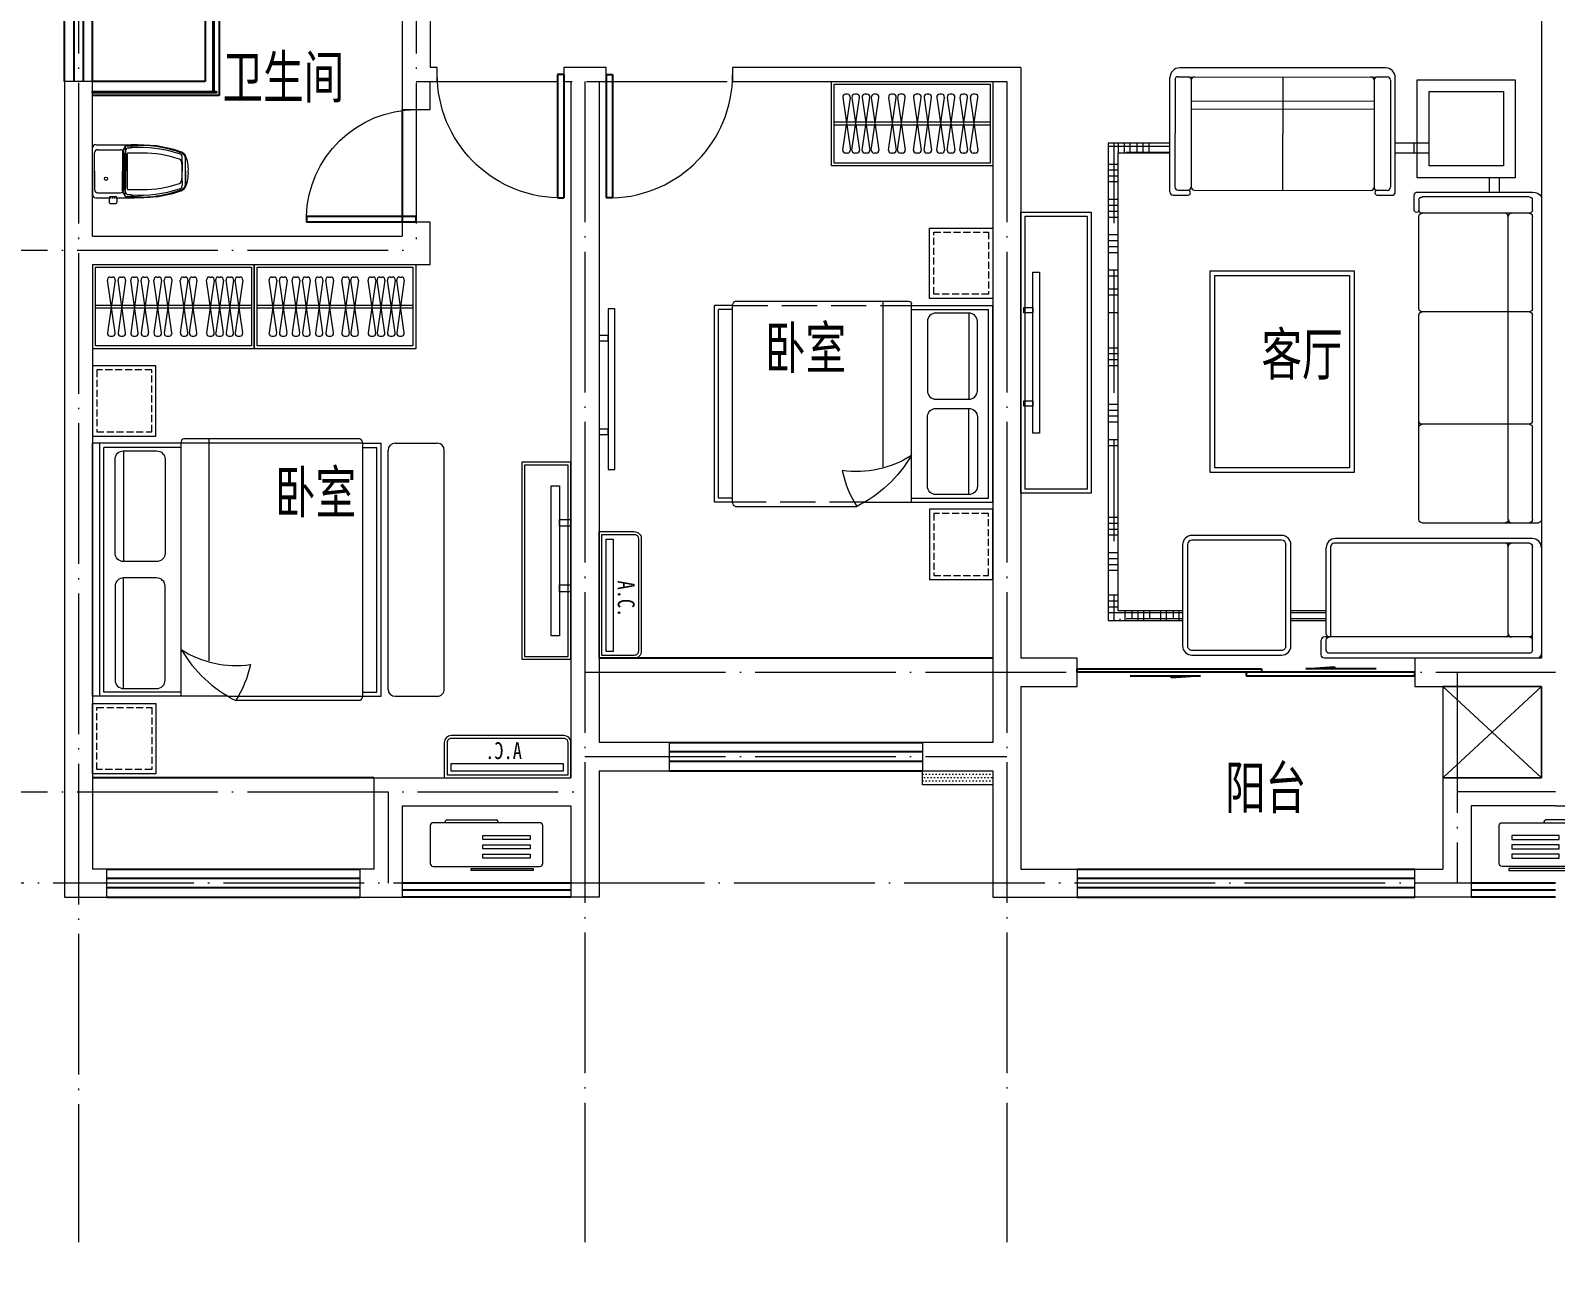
# Model space of a CAD drawing. Extents: x -54506 to 56283, y 5447 to 49997.
# Drawn here: x 14488 to 25330, y 13108 to 21938 of the extents above; entities that cross this region are included whole.
import ezdxf
from ezdxf.enums import TextEntityAlignment as Align

# ---------------------------------------------------------------- set-up
doc = ezdxf.new("R2010")
doc.units = 0
doc.header["$LTSCALE"] = 1000
doc.header["$MEASUREMENT"] = 0
doc.linetypes.add('DASH', pattern=[0.35, 0.25, -0.1])
doc.linetypes.add('DOTE', pattern=[2.42, 2, -0.2, 0.02, -0.2])
doc.layers.get('0').update_dxf_attribs({"linetype": 'CONTINUOUS'})
doc.layers.get('Defpoints').update_dxf_attribs({"linetype": 'CONTINUOUS'})
for name, color, linetype, lineweight in [('DOTE', 250, 'DOTE', 0), ('WALL', 255, 'CONTINUOUS', 20), ('剪力墙填充', 253, 'CONTINUOUS', 15), ('家具', 159, 'CONTINUOUS', 9)]:
    doc.layers.add(name, color=color, linetype=linetype, lineweight=lineweight)
for name, color, linetype in [('PUB_DIM', 3, 'CONTINUOUS'), ('WINDOW', 4, 'CONTINUOUS'), ('平面栏杆', 40, 'CONTINUOUS'), ('文字', 60, 'CONTINUOUS')]:
    doc.layers.add(name, color=color, linetype=linetype)
doc.styles.add('_TCH_SPACE', font='simplex_.ttf', dxfattribs={"bigfont": 'GBCBIG'})
doc.styles.add('DIM_FONT', font='SIMPLEX', dxfattribs={"width": 0.7, "bigfont": 'GBCBIG'})
doc.styles.add('HZ', font='SimSun.ttf', dxfattribs={"width": 0.8, "height": 1.2})
doc.dimstyles.new('DIMN', dxfattribs={"dimtxt": 300, "dimasz": 100, "dimexe": 250, "dimexo": 300, "dimgap": 150, "dimtad": 1, "dimdec": 0, "dimzin": 0, "dimdsep": 46, "dimtxsty": 'DIM_FONT', "dimblk": 'ARCHTICK', "dimcen": 0.09, "dimclrt": 7, "dimazin": 2, "dimtfac": 1, "dimtdec": 0, "dimtix": 1, "dimtmove": 2, "dimatfit": 3, "dimfxl": 0, "dimtolj": 1, "dimtzin": 0, "dimarcsym": 0})

# ---------------------------------------------------------------- blocks, each defined once
blk = doc.blocks.new('$DorLib2D$00000001')
for p, q in [((0.45, 0.975), (0.5, 0.975)), ((0.45, 0), (0.45, 0.975)), ((0.5, 0), (0.5, 0.975)), ((0.5, 0), (0.45, 0))]:
    blk.add_line(p, q)
at = {"lineweight": 13}
blk.add_arc((0.475, 0), 0.975, 91.4693, 180, dxfattribs=at)
blk = doc.blocks.new('A$C18F7073A')
at = {"layer": '家具'}
for p, q in [((449, 369), (363, 369)), ((401, 364), (399, 364)), ((509, 378), (405, 378)), ((405, 355), (405, 360)), ((427, 355), (405, 355)), ((445, 337), (445, 189)), ((449, 369), (449, 189)), ((449, 369), (468, 328)), ((468, 328), (468, 189)), ((644, 342), (482, 342)), ((508, 381), (508, 411)), ((508, 381), (508, 376)), ((554, 418), (515, 418)), ((554, 369), (515, 369)), ((526, 378), (518, 378)), ((543, 378), (533, 378)), ((558, 378), (550, 378)), ((657, 378), (557, 378)), ((562, 381), (562, 411)), ((562, 381), (562, 376)), ((680, 189), (680, 355)), ((20, 282), (20, 96)), ((20, 189), (20, 282)), ((43, 266), (43, 291)), ((43, 256), (43, 266)), ((43, 256), (43, 189)), ((429, 319), (324, 319)), ((433, 189), (433, 316)), ((433, 308), (433, 189)), ((459, 319), (459, 189)), ((666, 189), (666, 319)), ((43, 121), (43, 189)), ((43, 121), (43, 112)), ((43, 112), (43, 87)), ((433, 189), (433, 62)), ((433, 70), (433, 189)), ((445, 40), (445, 189)), ((449, 9), (449, 189)), ((459, 58), (459, 189)), ((468, 50), (468, 189)), ((666, 189), (666, 58)), ((680, 189), (680, 22)), ((429, 58), (324, 58)), ((449, 9), (363, 9)), ((401, 13), (399, 13)), ((427, 22), (405, 22)), ((405, 22), (405, 18)), ((449, 9), (468, 50)), ((644, 36), (482, 36)), ((657, 0), (405, 0))]:
    blk.add_line(p, q, dxfattribs=at)
blk.add_circle((585, 242), 11.4, dxfattribs=at)
for centre, radius, start, end in [((327, -405), 776, 97.5237, 111.3401), ((358, -560), 939, 98.1762, 109.5373), ((339, -523), 881, 85.7103, 108.2941), ((665, -6617), 7000, 92.1248, 93.6001), ((313, -127), 499, 80.0177, 100.1149), ((401, 360), 4.5, 0, 90), ((427, 337), 18, 0, 90), ((482, 319), 22.5, 90, 180), ((515, 411), 7.2, 90, 180), ((515, 376), 7.2, 180, 270), ((554, 411), 7.2, 0, 90), ((554, 376), 7.2, 270, 0), ((644, 319), 22.5, 0, 90), ((657, 355), 22.5, 0, 90), ((256, 202), 257, 157.1573, 182.879), ((83, 259), 75.7, 122.7351, 146.2527), ((54, 281), 34, 141.9313, 182.5793), ((283, 72), 344, 135.0457, 138.0777), ((49, 305), 13.5, 111.3401, 135.0457), ((49, 312), 13.5, 109.5371, 122.7351), ((68, 289), 25.3, 103.7471, 175.3876), ((293, 204), 250, 165.8484, 183.4075), ((68, 259), 18, 108.4973, 160.8187), ((327, -515), 834, 90.1819, 108.4973), ((429, 316), 3.6, 0, 90), ((256, 176), 257, 177.121, 202.8427), ((293, 174), 250, 176.5925, 194.1516), ((68, 119), 18, 199.1813, 251.5027), ((54, 97), 34, 177.4207, 218.0687), ((83, 119), 75.7, 213.7473, 237.2649), ((283, 306), 344, 221.9223, 224.9543), ((49, 73), 13.5, 224.9543, 248.6599), ((49, 66), 13.5, 237.2649, 250.4629), ((68, 89), 25.3, 184.6124, 256.2529), ((327, 783), 776, 248.6599, 262.4763), ((359, 938), 939, 250.4629, 261.8227), ((327, 893), 834, 251.5027, 269.8181), ((339, 901), 881, 251.7059, 274.2897), ((313, 505), 499, 259.8851, 279.9823), ((665, 6995), 7000, 266.3999, 267.8752), ((401, 18), 4.5, 270, 0), ((427, 40), 18, 270, 0), ((429, 62), 3.6, 270, 0), ((482, 58), 22.5, 180, 270), ((644, 58), 22.5, 270, 0), ((657, 22), 22.5, 270, 0)]:
    blk.add_arc(centre, radius, start, end, dxfattribs=at)
blk = doc.blocks.new('dgfgf')
at = {"layer": '家具'}
blk.add_lwpolyline([(7597, -62676), (7147, -62676), (7147, -63176), (7597, -63176), (7597, -62676), (7517, -62676)], dxfattribs=at)
at = {"layer": '家具', "color": 251, "linetype": 'DASH', "ltscale": 0.2}
blk.add_lwpolyline([(7567, -62706), (7177, -62706), (7177, -63146), (7567, -63146)], close=True, dxfattribs=at)
blk = doc.blocks.new('A$C31D9048E')
at = {"layer": '家具'}
for p, q in [((629, 2350), (0, 2350)), ((0, 550), (0, 2350)), ((50, 550), (50, 2350)), ((80, 580), (80, 2320)), ((629, 2320), (80, 2320)), ((220, 2295), (220, 1508)), ((629, 550), (629, 2360)), ((1920, 2350), (629, 2350)), ((1900, 2380), (649, 2380)), ((829, 803), (829, 2380)), ((1920, 550), (1920, 2350)), ((1920, 2350), (2050, 2350)), ((1920, 2320), (2020, 2320)), ((2020, 580), (2020, 2320)), ((2050, 550), (2050, 2350)), ((2100, 600), (2100, 2300)), ((2150, 2350), (2450, 2350)), ((2500, 600), (2500, 2300)), ((220, 605), (220, 1392)), ((962, 550), (0, 550)), ((629, 580), (80, 580)), ((962, 550), (1920, 550)), ((1920, 580), (2020, 580)), ((1920, 550), (2050, 550)), ((2150, 550), (2450, 550)), ((1900, 520), (1017, 520))]:
    blk.add_line(p, q, dxfattribs=at)
for points in [[(220, 2295), (455, 2295, -0.414214), (515, 2235), (515, 1568, -0.414214), (455, 1508), (220, 1508, -0.414214), (160, 1568), (160, 2235, -0.414214)], [(220, 605), (455, 605, 0.414214), (515, 665), (515, 1332, 0.414214), (455, 1392), (220, 1392, 0.414214), (160, 1332), (160, 665, 0.414214)]]:
    blk.add_lwpolyline(points, format="xyb", close=True, dxfattribs=at)
blk.add_lwpolyline([(629, 883, 0.180302), (1121, 775, -0.088637), (1017, 520, 28871.271551)], format="xyb", dxfattribs=at)
for centre, radius, start, end in [((649, 2360), 20, 90, 180), ((1889, 2351), 30.7, 357.6884, 69.6917), ((2150, 2300), 50, 90, 180), ((2450, 2300), 50, 0, 90), ((1442, 1363), 944, 210.6075, 243.2773), ((1889, 549), 30.7, 290.3566, 2.3152), ((2150, 600), 50, 180, 270), ((2450, 600), 50, 270, 0)]:
    blk.add_arc(centre, radius, start, end, dxfattribs=at)
at = {"layer": '家具', "color": 8}
blk.add_blockref('dgfgf', (-7147, 65576), dxfattribs=at)
at = {"layer": '家具', "xscale": -0.9999999999999999, "rotation": 180}
blk.add_blockref('dgfgf', (-7147, -62676), dxfattribs=at)
blk = doc.blocks.new('ytjhgkj')
at = {"layer": '家具', "ltscale": 0.5}
blk.add_lwpolyline([(34949, 26116), (34599, 26116), (34599, 27516), (34949, 27516)], close=True, dxfattribs=at)
at = {"layer": '家具', "color": 251, "ltscale": 40}
for points in [[(34929, 26136), (34619, 26136), (34619, 27496), (34929, 27496)], [(34739, 27349), (34681, 27349), (34681, 26283), (34739, 26283)], [(34681, 27110), (34599, 27110), (34599, 27062), (34681, 27062)], [(34681, 26644), (34599, 26644), (34599, 26596), (34681, 26596)]]:
    blk.add_lwpolyline(points, close=True, dxfattribs=at)
blk = doc.blocks.new('A$C517B4DB9')
at = {"layer": '家具'}
blk.add_line((0, 0), (0, 1148), dxfattribs=at)
at = {"layer": '家具', "color": 8}
for p, q in [((290, 1128), (290, 20)), ((310, 1128), (310, 20)), ((90, 1023), (90, 1008)), ((113, 988), (487, 1042)), ((487, 988), (113, 1042)), ((510, 1023), (510, 1008)), ((90, 948), (90, 934)), ((113, 914), (487, 968)), ((487, 914), (113, 968)), ((113, 824), (487, 878)), ((487, 824), (113, 878)), ((510, 948), (510, 934)), ((90, 858), (90, 844)), ((90, 784), (90, 770)), ((113, 750), (487, 804)), ((487, 750), (113, 804)), ((510, 858), (510, 844)), ((510, 784), (510, 770)), ((90, 693), (90, 679)), ((113, 659), (487, 713)), ((487, 659), (113, 713)), ((510, 693), (510, 679)), ((90, 619), (90, 604)), ((113, 585), (487, 639)), ((487, 585), (113, 639)), ((510, 619), (510, 604)), ((90, 505), (90, 491)), ((90, 441), (90, 427)), ((113, 471), (487, 525)), ((487, 471), (113, 525)), ((113, 407), (487, 461)), ((487, 407), (113, 461)), ((510, 505), (510, 491)), ((510, 441), (510, 427)), ((113, 284), (487, 338)), ((487, 284), (113, 338)), ((90, 318), (90, 304)), ((90, 254), (90, 239)), ((113, 219), (487, 273)), ((487, 219), (113, 273)), ((510, 318), (510, 304)), ((510, 254), (510, 239)), ((90, 180), (90, 166)), ((90, 115), (90, 101)), ((113, 146), (487, 200)), ((487, 146), (113, 200)), ((113, 81), (487, 135)), ((487, 81), (113, 135)), ((510, 180), (510, 166)), ((510, 115), (510, 101))]:
    blk.add_line(p, q, dxfattribs=at)
at = {"layer": '家具'}
for points in [[(0, 0), (0, 1148), (600, 1148), (600, 0)], [(20, 20), (20, 1128), (580, 1128), (580, 20)]]:
    blk.add_lwpolyline(points, close=True, dxfattribs=at)
at = {"layer": '家具', "color": 8}
for centre, start, end in [((110, 1023), 82.4054, 180), ((110, 1008), 180, 277.5946), ((490, 1023), 0, 97.5946), ((490, 1008), 262.4054, 0), ((110, 948), 82.4054, 180), ((110, 934), 180, 277.5946), ((110, 858), 82.4054, 180), ((490, 948), 0, 97.5946), ((490, 934), 262.4054, 0), ((490, 858), 0, 97.5946), ((110, 844), 180, 277.5946), ((110, 784), 82.4054, 180), ((110, 770), 180, 277.5946), ((490, 844), 262.4054, 0), ((490, 784), 0, 97.5946), ((490, 770), 262.4054, 0), ((110, 693), 82.4054, 180), ((110, 679), 180, 277.5946), ((490, 693), 0, 97.5946), ((490, 679), 262.4054, 0), ((110, 619), 82.4054, 180), ((110, 604), 180, 277.5946), ((490, 619), 0, 97.5946), ((490, 604), 262.4054, 0), ((110, 505), 82.4054, 180), ((110, 491), 180, 277.5946), ((110, 441), 82.4054, 180), ((490, 505), 0, 97.5946), ((490, 491), 262.4054, 0), ((490, 441), 0, 97.5946), ((110, 427), 180, 277.5946), ((110, 318), 82.4054, 180), ((490, 427), 262.4054, 0), ((490, 318), 0, 97.5946), ((110, 304), 180, 277.5946), ((110, 254), 82.4054, 180), ((110, 239), 180, 277.5946), ((490, 304), 262.4054, 0), ((490, 254), 0, 97.5946), ((490, 239), 262.4054, 0), ((110, 180), 82.4054, 180), ((110, 166), 180, 277.5946), ((110, 115), 82.4054, 180), ((490, 180), 0, 97.5946), ((490, 166), 262.4054, 0), ((490, 115), 0, 97.5946), ((110, 101), 180, 277.5946), ((490, 101), 262.4054, 0)]:
    blk.add_arc(centre, 20, start, end, dxfattribs=at)
blk = doc.blocks.new('A$C2D724C6D')
at = {"layer": '家具', "ltscale": 0.5}
blk.add_lwpolyline([(50, 300), (850, 300, -0.414214), (900, 250), (900, 0), (0, 0), (0, 250, -0.414214)], format="xyb", close=True, dxfattribs=at)
at = {"layer": '家具', "color": 251, "ltscale": 40}
blk.add_lwpolyline([(50, 280), (850, 280, -0.414214), (880, 250), (880, 20), (20, 20), (20, 250, -0.414214)], format="xyb", close=True, dxfattribs=at)
blk.add_lwpolyline([(53, 50), (53, 100), (853, 100), (853, 50)], close=True, dxfattribs=at)
at = {"layer": '家具', "color": 251, "ltscale": 40, "style": 'HZ', "width": 0.8}
blk.add_text('A.C.', height=120, rotation=0, dxfattribs=at).set_placement((348, 133))
blk = doc.blocks.new('A$C72813290')
at = {"layer": '家具'}
for p, q in [((579, 550), (579, 1960)), ((1830, 1980), (599, 1980)), ((779, 803), (779, 1980)), ((579, 1950), (0, 1950)), ((0, 550), (0, 1950)), ((30, 580), (30, 1920)), ((579, 1920), (30, 1920)), ((170, 1895), (170, 1283)), ((1850, 550), (1850, 1950)), ((1850, 1950), (1980, 1950)), ((1850, 1920), (1950, 1920)), ((1950, 580), (1950, 1920)), ((1980, 550), (1980, 1950)), ((170, 605), (170, 1217)), ((912, 550), (0, 550)), ((579, 580), (30, 580)), ((1850, 580), (1950, 580)), ((1850, 550), (1980, 550)), ((1830, 520), (967, 520))]:
    blk.add_line(p, q, dxfattribs=at)
at = {"layer": '家具', "linetype": 'DASH'}
for p, q in [((1850, 1950), (579, 1950)), ((912, 550), (1850, 550))]:
    blk.add_line(p, q, dxfattribs=at)
at = {"layer": '家具'}
for points in [[(170, 1895), (405, 1895, -0.414214), (465, 1835), (465, 1343, -0.414214), (405, 1283), (170, 1283, -0.414214), (110, 1343), (110, 1835, -0.414214)], [(170, 605), (405, 605, 0.414214), (465, 665), (465, 1157, 0.414214), (405, 1217), (170, 1217, 0.414214), (110, 1157), (110, 665, 0.414214)]]:
    blk.add_lwpolyline(points, format="xyb", close=True, dxfattribs=at)
blk.add_lwpolyline([(579, 883, 0.180302), (1071, 775, -0.088637), (967, 520, 28871.271551)], format="xyb", dxfattribs=at)
for centre, radius, start, end in [((599, 1960), 20, 90, 180), ((1819, 1951), 30.7, 357.6884, 69.6917), ((1392, 1363), 944, 210.6075, 243.2773), ((1819, 549), 30.7, 290.3566, 2.3152)]:
    blk.add_arc(centre, radius, start, end, dxfattribs=at)
blk.add_blockref('dgfgf', (-7147, 65176), dxfattribs=at)
at = {"layer": '家具', "xscale": -1, "rotation": 180}
blk.add_blockref('dgfgf', (-7147, -62676), dxfattribs=at)
blk = doc.blocks.new('A$C70A762CE')
at = {"layer": '家具', "ltscale": 40}
for points in [[(112, 0), (65, 0), (65, 1144), (112, 1144)], [(65, 855), (0, 855), (0, 893), (65, 893)], [(65, 191), (0, 191), (0, 229), (65, 229)]]:
    blk.add_lwpolyline(points, close=True, dxfattribs=at)
blk = doc.blocks.new('A$C2FB07499')
at = {"layer": '家具', "ltscale": 0.5}
blk.add_lwpolyline([(500, 0), (0, 0), (0, 2000), (500, 2000)], close=True, dxfattribs=at)
at = {"layer": '家具', "color": 251, "ltscale": 40}
for points in [[(470, 30), (30, 30), (30, 1970), (470, 1970)], [(368, 1572), (415, 1572), (415, 428), (368, 428)], [(415, 1381), (480, 1381), (480, 1343), (415, 1343)], [(415, 717), (480, 717), (480, 679), (415, 679)]]:
    blk.add_lwpolyline(points, close=True, dxfattribs=at)
blk = doc.blocks.new('A$C7D0A438C')
at = {"layer": '家具', "ltscale": 20}
for p, q in [((1039, 3314), (1039, 4127)), ((1109, 4197), (2571, 4198)), ((2641, 3315), (2641, 4127)), ((0, 3279), (0, 986)), ((882, 3314), (64, 3314)), ((905, 3186), (905, 3291)), ((1167, 3292), (1062, 3291)), ((2467, 3327), (1213, 3325)), ((2618, 3292), (2513, 3292)), ((871, 2486), (871, 3140)), ((1331, 2755), (1331, 1320)), ((2354, 2755), (1331, 2755)), ((2354, 1320), (2354, 2755)), ((871, 986), (871, 2440)), ((1331, 1320), (2354, 1320)), ((84, 963), (20, 963)), ((848, 963), (85, 963)), ((1847, 873), (2485, 873)), ((0, 785), (0, 35)), ((66, 851), (1464, 851)), ((1530, 174), (1530, 785)), ((1781, 88), (1781, 807)), ((2551, 807), (2551, 88)), ((1507, 151), (1542, 151)), ((1565, 23), (1565, 128)), ((35, 0), (1542, 0)), ((2485, 22), (1847, 22))]:
    blk.add_line(p, q, dxfattribs=at)
at = {"layer": '家具', "color": 8}
for p, q in [((1166, 4133), (1096, 4133)), ((1212, 4132), (1166, 4133)), ((2512, 4134), (1209, 4132)), ((1839, 4133), (1840, 3326)), ((2582, 4134), (2512, 4134)), ((1073, 4110), (1074, 3349)), ((1189, 4111), (1190, 3348)), ((1189, 4111), (1190, 3348)), ((1189, 4110), (1190, 3349)), ((2489, 4110), (2490, 3350)), ((2605, 4111), (2606, 3350)), ((2489, 3962), (1189, 3961)), ((2489, 3905), (1189, 3904)), ((1041, 3695), (1039, 3695)), ((904, 3595), (904, 3662)), ((2641, 3637), (3081, 3637)), ((2641, 3595), (2953, 3595)), ((2789, 3591), (2789, 3662)), ((2831, 3595), (2831, 3662)), ((2873, 3591), (2873, 3662)), ((2923, 3591), (2923, 3662)), ((2965, 3591), (2965, 3662)), ((2995, 3591), (2995, 3595)), ((3007, 3591), (3007, 3662)), ((3037, 3093), (3037, 3662)), ((3011, 3511), (3081, 3511)), ((3011, 3469), (3081, 3469)), ((3011, 3428), (3081, 3428)), ((3011, 3386), (3081, 3386)), ((64, 3186), (64, 3256)), ((87, 3279), (848, 3279)), ((871, 3256), (871, 3186)), ((1097, 3326), (1167, 3326)), ((2583, 3327), (2513, 3327)), ((3011, 3260), (3081, 3260)), ((87, 3163), (848, 3163)), ((3011, 3218), (3081, 3218)), ((3011, 3176), (3081, 3176)), ((64, 2486), (64, 3140)), ((236, 986), (236, 3140)), ((3011, 3134), (3081, 3134)), ((3011, 3009), (3081, 3009)), ((3011, 2967), (3081, 2967)), ((3011, 2925), (3081, 2925)), ((3011, 2883), (3081, 2883)), ((1364, 2722), (1364, 1353)), ((2321, 2722), (1364, 2722)), ((2321, 1353), (2321, 2722)), ((3011, 2758), (3081, 2758)), ((3011, 2716), (3081, 2716)), ((3037, 1887), (3037, 2758)), ((3011, 2624), (3081, 2624)), ((3011, 2582), (3081, 2582)), ((64, 1686), (64, 2440)), ((85, 2463), (848, 2463)), ((3011, 2456), (3081, 2456)), ((3011, 2205), (3081, 2205)), ((3011, 2163), (3081, 2163)), ((3011, 2121), (3081, 2121)), ((3011, 2079), (3081, 2079)), ((3011, 1804), (3081, 1804)), ((3011, 1762), (3081, 1762)), ((64, 986), (64, 1640)), ((85, 1663), (848, 1663)), ((3011, 1720), (3081, 1720)), ((3011, 1678), (3081, 1678)), ((3011, 1552), (3081, 1552)), ((3037, 832), (3037, 1552)), ((3011, 1511), (3081, 1511)), ((1364, 1353), (2321, 1353)), ((3011, 1000), (3081, 1000)), ((3011, 958), (3081, 958)), ((3011, 916), (3081, 916)), ((3011, 874), (3081, 874)), ((64, 128), (64, 795)), ((85, 818), (1475, 818)), ((236, 173), (236, 795)), ((1497, 151), (1497, 796)), ((1816, 88), (1816, 807)), ((1847, 838), (2485, 838)), ((2516, 807), (2516, 88)), ((3011, 749), (3081, 749)), ((3011, 707), (3081, 707)), ((3011, 665), (3081, 665)), ((3011, 623), (3081, 623)), ((3011, 447), (3081, 447)), ((3037, 268), (3037, 447)), ((2575, 268), (2575, 338)), ((2616, 280), (2616, 338)), ((2665, 268), (2665, 338)), ((2707, 268), (2707, 338)), ((2785, 280), (2785, 338)), ((2827, 268), (2827, 338)), ((2868, 268), (2868, 338)), ((2910, 280), (2910, 338)), ((2959, 268), (2959, 338)), ((3011, 405), (3081, 405)), ((3011, 364), (3081, 364)), ((1530, 322), (1779, 322)), ((1530, 280), (1780, 280)), ((2551, 322), (3081, 322)), ((2551, 280), (2953, 280)), ((2995, 268), (2995, 280)), ((64, 58), (64, 128)), ((87, 151), (1508, 151)), ((1530, 58), (1530, 128)), ((87, 35), (1507, 35)), ((2485, 57), (1847, 57))]:
    blk.add_line(p, q, dxfattribs=at)
at = {"layer": '家具'}
for p, q in [((798, 3662), (1039, 3662)), ((798, 3591), (1039, 3591)), ((2641, 3662), (3081, 3662)), ((2641, 3591), (3011, 3591)), ((3011, 3591), (3011, 338)), ((3081, 3662), (3081, 268)), ((301, 3416), (301, 3314)), ((372, 3416), (372, 3314)), ((1780, 338), (1530, 338)), ((3011, 338), (2551, 338)), ((1781, 268), (1530, 268)), ((3081, 268), (2551, 268))]:
    blk.add_line(p, q, dxfattribs=at)
at = {"layer": '家具', "ltscale": 20}
blk.add_lwpolyline([(186, 3416), (883, 3416), (883, 4113), (186, 4113)], close=True, dxfattribs=at)
at = {"layer": '家具', "color": 8}
blk.add_lwpolyline([(270, 3500), (799, 3500), (799, 4029), (270, 4029)], close=True, dxfattribs=at)
at = {"layer": '家具', "ltscale": 20, "extrusion": (0, 0, -1)}
for centre, major_axis, ratio, start_param, end_param in [((1109, 4127), (49.7, 49.7), 1, 3.926991, 5.497787), ((2571, 4127), (49.7, 49.7), 1, -0.785398, 0.785398), ((1062, 3314), (-16.2, 16.2), 1, 3.925825, 5.496622), ((1167, 3349), (-16.2, 16.2), 1, 2.355029, 3.925825), ((1167, 3309), (12.4, 12.4), 0.984307, -0.794147, 2.347446), ((1213, 3348), (16.2, 16.2), 1, 2.355029, 3.925825), ((1213, 3348), (16.2, 16.2), 1, 2.355029, 3.925825), ((2467, 3350), (-16.2, 16.2), 1, 2.355029, 3.925825), ((2513, 3350), (-16.2, 16.2), 1, 3.925825, 5.496622), ((2513, 3310), (12.4, 12.4), 0.984309, 2.347446, 5.489038), ((2618, 3315), (-16.2, 16.2), 1, 2.355029, 3.925825), ((1847, 807), (46.6, 46.6), 1, 3.926991, 5.497787), ((2485, 807), (46.6, 46.6), 1, -0.785398, 0.785398), ((66, 785), (-46.6, 46.6), 1, 5.497787, 7.068583), ((1464, 785), (46.6, 46.6), 1, -0.785398, 0.785398), ((1542, 128), (16.2, 16.2), 1, -0.785398, 0.785398), ((1847, 88), (-46.6, 46.6), 1, 3.926991, 5.497787), ((2485, 88), (-46.6, 46.6), 1, 2.356194, 3.926991)]:
    blk.add_ellipse(centre, major_axis=major_axis, ratio=ratio, start_param=start_param, end_param=end_param, dxfattribs=at)
at = {"layer": '家具', "color": 8, "extrusion": (0, 0, -1)}
for centre, major_axis, start_param, end_param in [((1096, 4110), (-16.4, 16.4), 5.496622, 7.067418), ((1166, 4110), (16.4, 16.4), -0.786564, 0.784233), ((1166, 4109), (-16.4, 16.4), 0.784233, 2.266319), ((1166, 4109), (-16.4, 16.4), 0.784233, 2.266319), ((1212, 4110), (-16.4, 16.4), 5.496622, 7.067418), ((1212, 4109), (-16.4, 16.4), 5.585331, 7.067418), ((1212, 4109), (16.4, 16.4), 4.014535, 5.496622), ((2466, 4110), (-16.4, 16.4), 0.784233, 2.355029), ((2512, 4110), (-16.4, 16.4), 5.496622, 7.067418), ((2582, 4111), (-16.4, 16.4), 0.784233, 2.355029), ((1097, 3349), (16.2, 16.2), 2.355029, 3.925825), ((2583, 3350), (-16.2, 16.2), 2.355029, 3.925825), ((259, 3140), (16.4, 16.4), 3.926991, 5.409078), ((212, 986), (16.4, 16.4), 0.785398, 2.267485), ((259, 795), (16.4, 16.4), 3.926991, 5.409078), ((1475, 796), (15.5, 15.5), -0.785398, 0.785398), ((1847, 807), (-22, 22), 5.497787, 7.068583), ((2485, 807), (22, 22), -0.785398, 0.785398), ((212, 173), (16.4, 16.4), 0.785398, 2.267485), ((1847, 88), (22, 22), 2.356194, 3.926991), ((2485, 88), (-22, 22), 2.356194, 3.926991)]:
    blk.add_ellipse(centre, major_axis=major_axis, ratio=1, start_param=start_param, end_param=end_param, dxfattribs=at)
at = {"layer": '家具', "ltscale": 20}
for centre, major_axis, ratio, start_param, end_param in [((61, 3244), (-49.4, 49.4), 1, -0.833005, 0.260903), ((882, 3291), (16.2, 16.2), 1, 5.497787, 7.068583), ((848, 3186), (-16.2, 16.2), 1, 2.356194, 3.926991), ((848, 3140), (-16.2, 16.2), 1, 3.926991, 5.497787), ((888, 3186), (12.7, 12.7), 0.942987, 2.325807, 5.4674), ((848, 2486), (-16.2, 16.2), 1, 2.356194, 3.926991), ((848, 2440), (16.2, 16.2), 1, 5.497787, 7.068583), ((848, 1686), (-16.2, 16.2), 1, 2.356194, 3.926991), ((848, 1640), (16.2, 16.2), 1, 5.497787, 7.068583), ((23, 986), (16.4, 16.4), 1, 2.356194, 3.838281), ((848, 986), (-16.2, 16.2), 1, 2.356194, 3.926991), ((1507, 174), (16.2, 16.2), 1, 3.926991, 5.497787), ((35, 35), (24.6, 24.6), 1, 2.356194, 3.926991), ((1542, 23), (-16.2, 16.2), 1, 2.356194, 3.926991)]:
    blk.add_ellipse(centre, major_axis=major_axis, ratio=ratio, start_param=start_param, end_param=end_param, dxfattribs=at)
at = {"layer": '家具', "color": 8}
for centre, major_axis, start_param, end_param in [((87, 3256), (16.4, 16.4), 0.785398, 2.356194), ((848, 3256), (16.2, 16.2), 5.497787, 7.068583), ((87, 3186), (16.4, 16.4), 2.356194, 3.926991), ((87, 3140), (16.4, 16.4), 0.785398, 2.356194), ((212, 3140), (-16.4, 16.4), 3.926991, 5.409078), ((87, 2486), (-16.4, 16.4), 0.785398, 2.267485), ((87, 2440), (16.4, 16.4), 0.874108, 2.356194), ((87, 1686), (-16.4, 16.4), 0.785398, 2.267485), ((87, 1640), (16.4, 16.4), 0.874108, 2.356194), ((87, 986), (-16.4, 16.4), 0.785398, 2.267485), ((259, 986), (-16.4, 16.4), 0.785398, 2.267485), ((87, 795), (16.4, 16.4), 0.874108, 2.356194), ((212, 795), (-16.4, 16.4), 3.926991, 5.409078), ((87, 174), (-16.4, 16.4), 0.785398, 2.356194), ((87, 128), (16.4, 16.4), 0.785398, 2.356194), ((259, 173), (-16.4, 16.4), 0.785398, 2.267485), ((1507, 128), (16.2, 16.2), 5.497787, 7.068583), ((87, 58), (16.4, 16.4), 2.356194, 3.926991), ((1507, 58), (-16.2, 16.2), 2.356194, 3.926991)]:
    blk.add_ellipse(centre, major_axis=major_axis, ratio=1, start_param=start_param, end_param=end_param, dxfattribs=at)
blk = doc.blocks.new('A$C4EB5717C')
at = {"layer": '家具', "color": 8}
for p, q in [((520, 110), (520, 120)), ((893, 120), (893, 110)), ((883, 100), (530, 100))]:
    blk.add_line(p, q, dxfattribs=at)
for points in [[(269, 459), (709, 459), (709, 444), (269, 444)], [(290, 372), (626, 372), (626, 343), (290, 343)], [(290, 306), (626, 306), (626, 277), (290, 277)], [(290, 240), (626, 240), (626, 211), (290, 211)]]:
    blk.add_lwpolyline(points, close=True, dxfattribs=at)
at = {"layer": '家具'}
blk.add_lwpolyline([(220, 120), (980, 120, 0.414214), (1000, 140), (1000, 410, 0.414214), (980, 430), (220, 430, 0.414214), (200, 410), (200, 140, 0.414214)], format="xyb", close=True, dxfattribs=at)
at = {"layer": '家具', "color": 8}
for centre, start, end in [((530, 110), 180, 270), ((883, 110), 270, 0)]:
    blk.add_arc(centre, 10, start, end, dxfattribs=at)
blk = doc.blocks.new('_ArchTick')
at = {"color": 0, "linetype": 'ByBlock', "const_width": 0.4}
blk.add_lwpolyline([(-0.5, -0.5), (0.5, 0.5)], dxfattribs=at)
blk = doc.blocks.new('*D37')
at = {"layer": 'Defpoints', "color": 0}
for p in [(12180, 13323), (38480, 13323), (38480, 11173)]:
    blk.add_point(p, dxfattribs=at)
at = {"layer": 'PUB_DIM', "color": 0, "lineweight": -2}
for p, q in [((12180, 13023), (12180, 10923)), ((38480, 13023), (38480, 10923)), ((12180, 11173), (38480, 11173))]:
    blk.add_line(p, q, dxfattribs=at)
at = {"layer": 'PUB_DIM', "color": 0, "lineweight": -2, "xscale": 100, "yscale": 100, "zscale": 100, "rotation": 180}
blk.add_blockref('_ArchTick', (12180, 11173), dxfattribs=at)
at = {"layer": 'PUB_DIM', "color": 0, "lineweight": -2, "xscale": 100, "yscale": 100, "zscale": 100}
blk.add_blockref('_ArchTick', (38480, 11173), dxfattribs=at)
at = {"layer": 'PUB_DIM', "color": 7, "insert": (25330, 11473), "char_height": 300, "attachment_point": 5, "style": 'DIM_FONT'}
blk.add_mtext('\\A1;26300', dxfattribs=at)

msp = doc.modelspace()

# ---------------------------------------------------------------- hatches: boundary and pattern name
at = {"layer": '剪力墙填充'}
h = msp.add_hatch(dxfattribs=at)
h.set_pattern_fill('DOTS', color=256, scale=15, angle=-180, style=0)
h.set_pattern_definition([(180, (-20554.515, 14697.286), (-11.90625, -23.8125), [0, -23.8125])])
h.paths.add_polyline_path([(21329.9, 16675.2), (21329.9, 16575.2), (20829.9, 16575.2), (20829.9, 16675.2)])

# ---------------------------------------------------------------- linework, layer by layer
at = {"layer": 'DOTE', "ltscale": 0.5}
for p, q in [((14829.9, 22775.2), (14829.9, 13323.2)), ((17229.9, 22775.2), (17229.9, 20375.2)), ((17229.9, 21575.2), (21429.9, 21575.2)), ((18429.9, 21575.2), (18429.9, 13323.2)), ((21429.9, 21575.2), (21429.9, 13323.2)), ((9979.9, 20375.2), (17229.9, 20375.2)), ((18429.9, 17375.2), (25329.9, 17375.2)), ((24629.9, 17375.2), (24629.9, 15875.2)), ((18429.9, 16775.2), (21429.9, 16775.2)), ((9979.9, 16525.2), (18429.9, 16525.2)), ((17029.9, 16525.2), (17029.9, 15875.2)), ((18429.9, 16525.2), (18429.9, 15875.2)), ((25329.9, 16525.2), (24629.9, 16525.2)), ((25329.9, 15875.2), (9979.9, 15875.2))]:
    msp.add_line(p, q, dxfattribs=at)
at = {"layer": 'WALL'}
for p, q in [((25229.9, 26875.2), (25229.9, 17475.2)), ((17129.9, 22675.2), (17129.9, 21575.2)), ((17329.9, 22675.2), (17329.9, 21675.2)), ((17379.9, 21675.2), (17329.9, 21675.2)), ((17379.9, 21575.2), (17379.9, 21675.2)), ((18429.9, 21675.2), (18279.9, 21675.2)), ((18279.9, 21675.2), (18279.9, 21575.2)), ((18579.9, 21675.2), (18429.9, 21675.2)), ((18579.9, 21575.2), (18579.9, 21675.2)), ((21529.9, 21675.2), (19479.9, 21675.2)), ((19479.9, 21675.2), (19479.9, 21575.2)), ((21529.9, 21675.2), (21529.9, 17475.2)), ((14929.9, 21575.2), (14729.9, 21575.2)), ((14729.9, 21575.2), (14729.9, 20375.2)), ((14929.9, 20475.2), (14929.9, 21575.2)), ((17129.9, 21575.2), (17129.9, 21375.2)), ((17329.9, 21575.2), (17379.9, 21575.2)), ((17329.9, 21375.2), (17329.9, 21575.2)), ((18279.9, 21575.2), (18329.9, 21575.2)), ((18329.9, 21575.2), (18329.9, 16625.2)), ((18529.9, 21575.2), (18529.9, 16875.2)), ((18529.9, 21575.2), (18579.9, 21575.2)), ((19479.9, 21575.2), (21329.9, 21575.2)), ((21329.9, 21575.2), (21329.9, 16875.2)), ((17129.9, 21375.2), (17329.9, 21375.2)), ((17329.9, 20575.2), (17129.9, 20575.2)), ((17129.9, 20575.2), (17129.9, 20475.2)), ((17329.9, 20275.2), (17329.9, 20575.2)), ((14929.9, 20475.2), (17129.9, 20475.2)), ((14729.9, 20375.2), (14729.9, 15775.2)), ((14929.9, 20275.2), (17329.9, 20275.2)), ((14929.9, 20275.2), (14929.9, 15975.2)), ((21929.9, 17475.2), (21529.9, 17475.2)), ((21929.9, 17275.2), (21929.9, 17475.2)), ((25229.9, 17475.2), (24329.9, 17475.2)), ((24329.9, 17475.2), (24329.9, 17275.2)), ((21529.9, 17275.2), (21929.9, 17275.2)), ((21529.9, 17275.2), (21529.9, 15975.2)), ((24329.9, 17275.2), (25229.9, 17275.2)), ((25229.9, 17275.2), (25229.9, 16625.2)), ((19029.9, 16875.2), (18529.9, 16875.2)), ((19029.9, 16675.2), (19029.9, 16875.2)), ((21329.9, 16875.2), (20829.9, 16875.2)), ((20829.9, 16875.2), (20829.9, 16675.2)), ((16929.9, 16625.2), (16929.9, 15975.2)), ((16929.9, 16625.2), (18329.9, 16625.2)), ((18529.9, 16675.2), (18529.9, 15775.2)), ((18529.9, 16675.2), (19029.9, 16675.2)), ((20829.9, 16675.2), (21329.9, 16675.2)), ((21329.9, 16675.2), (21329.9, 15775.2)), ((24529.9, 16625.2), (24529.9, 15975.2)), ((25229.9, 16625.2), (24529.9, 16625.2)), ((17129.9, 16425.2), (17129.9, 15775.2)), ((17129.9, 16425.2), (18329.9, 16425.2)), ((18329.9, 16425.2), (18329.9, 15775.2)), ((24729.9, 16425.2), (24729.9, 15775.2)), ((25329.9, 16425.2), (24729.9, 16425.2)), ((25329.9, 16425.2), (25929.9, 16425.2)), ((15029.9, 15975.2), (14929.9, 15975.2)), ((15029.9, 15775.2), (15029.9, 15975.2)), ((16929.9, 15975.2), (16829.9, 15975.2)), ((16829.9, 15975.2), (16829.9, 15775.2)), ((21529.9, 15975.2), (21929.9, 15975.2)), ((21929.9, 15975.2), (21929.9, 15775.2)), ((24329.9, 15775.2), (24329.9, 15975.2)), ((24329.9, 15975.2), (24529.9, 15975.2)), ((14729.9, 15775.2), (15029.9, 15775.2)), ((16829.9, 15775.2), (17129.9, 15775.2)), ((18529.9, 15775.2), (18329.9, 15775.2)), ((21329.9, 15775.2), (21929.9, 15775.2)), ((24729.9, 15775.2), (24329.9, 15775.2))]:
    msp.add_line(p, q, dxfattribs=at)
msp.add_lwpolyline([(21329.9, 16675.2), (21329.9, 16575.2), (20829.9, 16575.2), (20829.9, 16675.2)], close=True, dxfattribs=at)
at = {"layer": 'WINDOW'}
for p, q in [((15729.9, 22675.2), (15729.9, 21575.2)), ((15829.9, 22675.2), (15829.9, 21475.2)), ((15729.9, 21575.2), (14929.9, 21575.2)), ((15829.9, 21475.2), (14929.9, 21475.2)), ((17129.9, 21375.2), (17129.9, 20575.2)), ((21329.9, 17475.2), (18529.9, 17475.2)), ((21929.9, 17375.2), (21929.9, 17400.2)), ((21929.9, 17400.2), (23239.9, 17400.2)), ((23239.9, 17375.2), (21929.9, 17375.2)), ((22304.9, 17350.2), (22804.9, 17350.2)), ((22600.1, 17335.7), (22600.1, 17350.2)), ((22804.9, 17350.2), (22600.1, 17335.7)), ((23131.8, 17375.2), (23131.8, 17350.2)), ((24329.9, 17375.2), (23131.8, 17375.2)), ((23131.8, 17350.2), (24329.9, 17350.2)), ((23239.9, 17400.2), (23239.9, 17375.2)), ((23554.9, 17400.2), (23759.8, 17414.6)), ((24054.9, 17400.2), (23554.9, 17400.2)), ((23759.8, 17414.6), (23759.8, 17400.2)), ((24329.9, 17350.2), (24329.9, 17375.2)), ((19029.9, 16875.2), (20829.9, 16875.2)), ((20829.9, 16808.5), (19029.9, 16808.5)), ((20829.9, 16741.8), (19029.9, 16741.8)), ((16929.9, 16625.2), (14929.9, 16625.2)), ((19029.9, 16675.2), (20829.9, 16675.2)), ((15029.9, 15975.2), (16829.9, 15975.2)), ((16829.9, 15908.5), (15029.9, 15908.5)), ((16829.9, 15841.8), (15029.9, 15841.8)), ((15029.9, 15775.2), (16829.9, 15775.2))]:
    msp.add_line(p, q, dxfattribs=at)
at = {"layer": 'WINDOW', "extrusion": (0, 0, -1)}
for p, q in [((14729.9, 21575.2), (14729.9, 22175.2)), ((14796.6, 22175.2), (14796.6, 21575.2)), ((14863.3, 22175.2), (14863.3, 21575.2)), ((14929.9, 21575.2), (14929.9, 22175.2))]:
    msp.add_line(p, q, dxfattribs=at)
at = {"layer": 'WINDOW'}
for points in [[(15794.9, 21505.2), (15794.9, 22365.2), (15784.9, 22365.2), (15784.9, 21505.2)], [(15809.9, 21505.2), (15809.9, 21495.2), (14929.9, 21495.2), (14929.9, 21505.2)]]:
    msp.add_lwpolyline(points, close=True, dxfattribs=at)
at = {"layer": '家具', "linetype": 'ByBlock'}
for p, q in [((24529.9, 17275.2), (25229.9, 16625.2)), ((24529.9, 16625.2), (25229.9, 17275.2))]:
    msp.add_line(p, q, dxfattribs=at)
msp.add_lwpolyline([(24529.9, 16625.2), (25229.9, 16625.2), (25229.9, 17275.2), (24529.9, 17275.2)], close=True, dxfattribs=at)
at = {"layer": '平面栏杆'}
for p, q in [((21929.9, 15975.2), (24329.9, 15975.2)), ((18329.9, 15875.2), (17129.9, 15875.2)), ((24329.9, 15908.5), (21929.9, 15908.5)), ((24329.9, 15841.8), (21929.9, 15841.8)), ((25329.9, 15875.2), (24729.9, 15875.2)), ((18329.9, 15825.2), (17129.9, 15825.2)), ((18329.9, 15775.2), (17129.9, 15775.2)), ((21929.9, 15775.2), (24329.9, 15775.2)), ((25329.9, 15825.2), (24729.9, 15825.2)), ((25329.9, 15775.2), (24729.9, 15775.2))]:
    msp.add_line(p, q, dxfattribs=at)

# ---------------------------------------------------------------- block references
at = {"layer": 'WINDOW', "xscale": 900, "yscale": -900, "zscale": 900}
msp.add_blockref('$DorLib2D$00000001', (17829.9, 21625.2), dxfattribs=at)
at = {"layer": 'WINDOW'}
for p, xscale, yscale, zscale, rotation in [((19029.9, 21625.2), -900, -900, -900, 359.9999999998832), ((17229.9, 20975.2), 800, -800, 800, 270.0000000010224)]:
    msp.add_blockref('$DorLib2D$00000001', p, dxfattribs=dict(at, xscale=xscale, yscale=yscale, zscale=zscale, rotation=rotation))
at = {"layer": '家具', "linetype": 'ByBlock', "xscale": -1}
msp.add_blockref('A$C7D0A438C', (25229.9, 17475.2), dxfattribs=at)
at = {"layer": '家具', "linetype": 'ByBlock'}
for name, p, rotation in [('A$C517B4DB9', (20181.7, 21575.2), 270), ('A$C18F7073A', (15609.4, 21125.8), 180), ('A$C517B4DB9', (16078.2, 19675.2), 90), ('A$C517B4DB9', (17226.4, 19675.2), 90)]:
    msp.add_blockref(name, p, dxfattribs=dict(at, rotation=rotation))
at = {"layer": '家具'}
for name, p, rotation in [('A$C2FB07499', (22029.9, 20647.4), 180), ('A$C31D9048E', (14929.9, 16654.3), 359.9993053017263), ('A$C2D724C6D', (18529.9, 18375.2), 269.9999903566933), ('A$C4EB5717C', (18329.9, 16425.2), 179.9999999983325)]:
    msp.add_blockref(name, p, dxfattribs=dict(at, rotation=rotation))
at = {"layer": '家具', "xscale": -1}
for name, p in [('A$C72813290', (21329.9, 18033.6)), ('ytjhgkj', (52929.4, -8647.9)), ('A$C2D724C6D', (18329.9, 16625.2))]:
    msp.add_blockref(name, p, dxfattribs=at)
at = {"layer": '家具', "linetype": 'ByBlock', "xscale": -1, "rotation": 180}
msp.add_blockref('A$C70A762CE', (18529.9, 19959.7), dxfattribs=at)
at = {"layer": '家具', "xscale": -1, "rotation": 180}
msp.add_blockref('A$C4EB5717C', (24729.9, 16425.2), dxfattribs=at)

# ---------------------------------------------------------------- texts
at = {"layer": '文字', "style": '_TCH_SPACE', "width": 0.705882}
for s, p in [('卫生间', (16285.7, 21456.8)), ('卧室', (19997.5, 19532.5)), ('客厅', (23527.9, 19486.9)), ('卧室', (16513.8, 18506.2)), ('阳台', (23269.1, 16405.8))]:
    msp.add_text(s, height=300, dxfattribs=at).set_placement(p, align=Align.CENTER)

# ---------------------------------------------------------------- dimensions: what is measured, and where the dimension line sits
at = {"layer": 'PUB_DIM'}
dim = msp.add_aligned_dim(p1=(12179.9, 13323.2), p2=(38479.9, 13323.2), distance=-2150, dimstyle='DIMN', dxfattribs=at)
dim.commit()
dim.dimension.update_dxf_attribs({"geometry": '*D37', "text_midpoint": (25329.9, 11473.2)})

doc.saveas('drawing.dxf')
